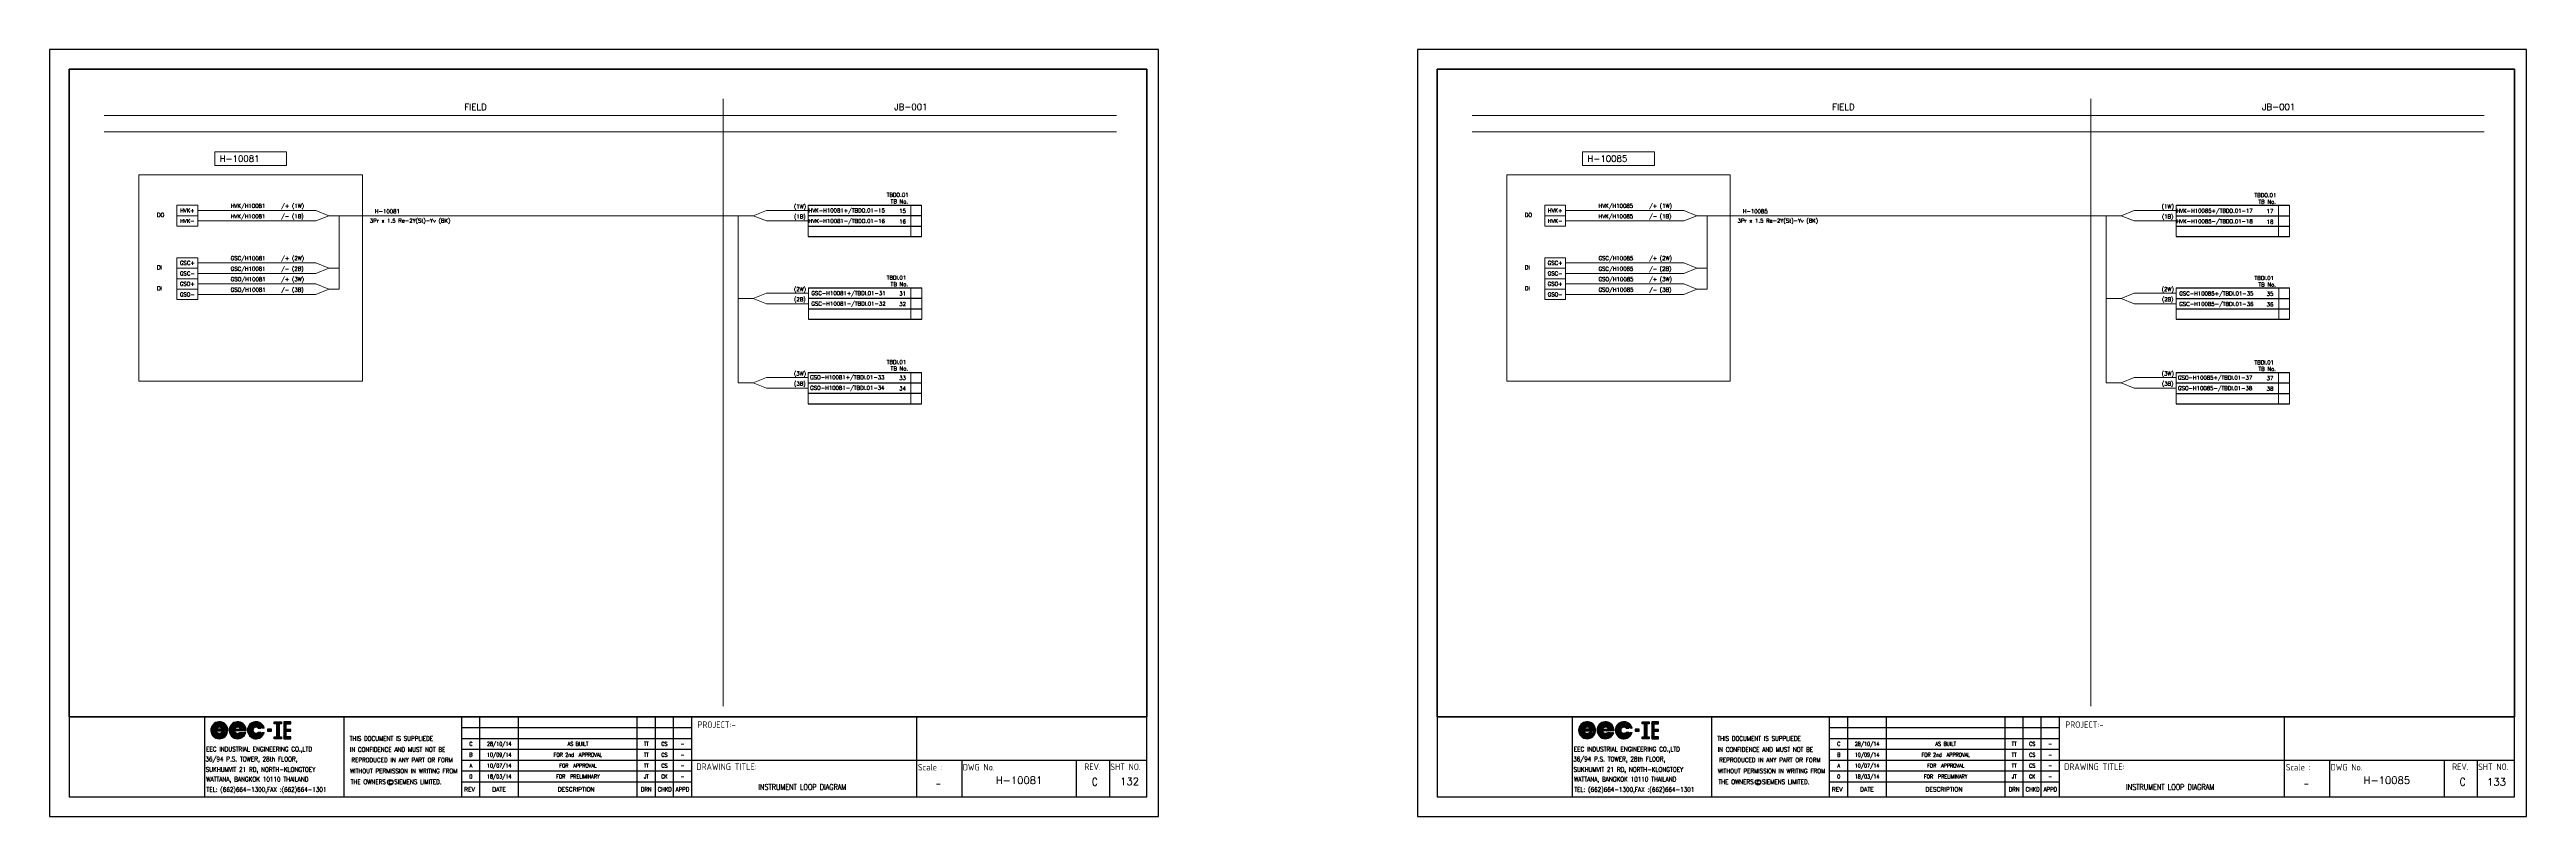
# Model space of a CAD drawing. Header units: millimetres. Extents: x -14942 to 24072, y -50285 to 2207.
# Drawn here: x 18111 to 19055, y -1541 to -1249 of the extents above; entities that cross this region are included whole.
import ezdxf
from ezdxf.enums import TextEntityAlignment as Align

# ---------------------------------------------------------------- set-up
doc = ezdxf.new("R2010")
doc.units = ezdxf.units.MM
doc.header["$MEASUREMENT"] = 0
doc.layers.get('0').update_dxf_attribs({"linetype": 'CONTINUOUS'})
for name, color, linetype in [('52049_PAPER A4$0$Frame_A1', 253, 'CONTINUOUS'), ('BORDER', 3, 'CONTINUOUS'), ('INSTRU', 4, 'CONTINUOUS'), ('INSTRUMENT', 1, 'CONTINUOUS'), ('LINE', 3, 'CONTINUOUS'), ('TEXT', 2, 'CONTINUOUS')]:
    doc.layers.add(name, color=color, linetype=linetype)
doc.styles.add('52049_PAPER A4$0$ISO Proportional', font='isocp.shx')
doc.styles.add('52049_PAPER A4$0$ROMANS', font='isocp.shx')
doc.styles.add('52049_PAPER A4$0$Romans-title', font='romans.shx')
doc.styles.add('ROMANS', font='romans')

# ---------------------------------------------------------------- blocks, each defined once
blk = doc.blocks.new('52049_PAPER A4$0$eec-ie')
at = {"layer": '52049_PAPER A4$0$Frame_A1', "color": 0, "lineweight": -3}
for p, q in [((0, 0), (0.87, 0.87)), ((0, -0.08), (0.3, 0.22)), ((0, -0.16), (0.26, 0.1)), ((0, -0.23), (0.24, 0)), ((0.01, 0.09), (0.78, 0.86)), ((0.04, 0.2), (0.68, 0.83)), ((0.09, 0.32), (0.55, 0.78)), ((0.26, 0.57), (0.3, 0.62)), ((0.34, -0.12), (1, 0.53)), ((0.35, -0.04), (0.92, 0.53)), ((0.35, -0.19), (1.07, 0.52)), ((0.36, 0.05), (0.82, 0.51)), ((0.37, -0.26), (0.66, 0.04)), ((0.39, -0.32), (0.74, 0.04)), ((0.4, 0.17), (0.7, 0.47)), ((0.41, -0.37), (0.82, 0.04)), ((1.69, 0.04), (0.64, 0.04)), ((0.65, 0.57), (0.96, 0.88)), ((0.68, -0.17), (0.9, 0.04)), ((0.76, -0.17), (0.98, 0.04)), ((0.77, 0.62), (1.03, 0.88)), ((0.84, -0.17), (1.05, 0.04)), ((0.87, 0.64), (1.1, 0.87)), ((0.87, 0.25), (1.13, 0.51)), ((0.92, -0.17), (1.13, 0.04)), ((0.95, 0.64), (1.17, 0.86)), ((0.96, 0.26), (1.19, 0.49)), ((1, -0.17), (1.21, 0.04)), ((1.03, 0.64), (1.23, 0.84)), ((1.03, 0.25), (1.24, 0.46)), ((1.07, -0.17), (1.29, 0.04)), ((1.09, 0.24), (1.29, 0.44)), ((1.1, 0.63), (1.29, 0.82)), ((1.15, 0.21), (1.34, 0.4)), ((1.15, -0.17), (1.37, 0.04)), ((1.16, 0.62), (1.35, 0.8)), ((1.19, 0.18), (1.38, 0.37)), ((1.22, 0.6), (1.4, 0.78)), ((1.22, 0.15), (1.54, 0.15)), ((1.23, -0.17), (1.44, 0.04)), ((1.25, 0.15), (1.42, 0.33)), ((1.28, 0.57), (1.45, 0.75)), ((1.31, -0.17), (1.52, 0.04)), ((1.32, 0.15), (1.46, 0.29)), ((1.33, 0.55), (1.5, 0.72)), ((1.38, 0.52), (1.54, 0.69)), ((1.39, -0.17), (1.6, 0.04)), ((1.4, 0.15), (1.49, 0.24)), ((1.42, 0.49), (1.59, 0.65)), ((1.46, 0.45), (1.63, 0.62)), ((1.46, -0.17), (1.68, 0.04)), ((1.48, 0.15), (1.52, 0.19)), ((1.5, 0.41), (1.67, 0.58)), ((1.54, 0.37), (1.71, 0.54)), ((1.54, -0.17), (1.9, 0.18)), ((1.57, 0.33), (1.74, 0.49)), ((1.6, 0.28), (1.77, 0.45)), ((1.62, -0.17), (1.91, 0.12)), ((1.63, 0.23), (1.8, 0.4)), ((1.65, 0.17), (1.83, 0.35)), ((1.67, 0.11), (1.86, 0.3)), ((1.69, 0.05), (1.88, 0.24)), ((1.7, -0.17), (1.93, 0.06)), ((2.09, -0.09), (2.37, 0.19)), ((2.1, -0.01), (2.51, 0.41)), ((2.1, -0.17), (2.34, 0.08)), ((2.11, 0.08), (2.88, 0.86)), ((2.13, 0.18), (2.78, 0.83)), ((2.18, 0.31), (2.65, 0.78)), ((2.31, 0.52), (2.45, 0.65)), ((2.44, -0.05), (3.02, 0.52)), ((2.44, -0.13), (3.1, 0.52)), ((2.45, -0.2), (2.78, 0.13)), ((2.46, 0.04), (2.93, 0.51)), ((2.46, -0.26), (2.76, 0.04)), ((2.48, -0.32), (2.84, 0.04)), ((2.49, 0.15), (2.81, 0.47)), ((2.56, 0.45), (2.97, 0.87)), ((2.72, -0.17), (2.92, 0.04)), ((2.73, 0.04), (3.79, 0.04)), ((2.77, 0.59), (3.06, 0.87)), ((2.79, -0.17), (3, 0.04)), ((2.84, 0.19), (3.17, 0.51)), ((2.87, -0.17), (3.08, 0.04)), ((2.89, 0.63), (3.13, 0.87)), ((2.95, -0.17), (3.15, 0.04)), ((2.98, 0.64), (3.2, 0.86)), ((2.98, 0.26), (3.23, 0.5)), ((3.03, -0.17), (3.23, 0.04)), ((3.06, 0.65), (3.27, 0.85)), ((3.07, 0.26), (3.29, 0.48)), ((3.11, -0.17), (3.31, 0.04)), ((3.14, 0.64), (3.33, 0.83)), ((3.14, 0.25), (3.34, 0.46)), ((3.18, -0.17), (3.39, 0.04)), ((3.2, 0.24), (3.39, 0.43)), ((3.21, 0.63), (3.39, 0.81)), ((3.25, 0.21), (3.44, 0.4)), ((3.26, -0.17), (3.47, 0.04)), ((3.27, 0.62), (3.44, 0.79)), ((3.29, 0.18), (3.48, 0.36)), ((3.62, 0.16), (3.31, 0.16)), ((3.33, 0.6), (3.5, 0.77)), ((3.34, -0.17), (3.54, 0.04)), ((3.36, 0.16), (3.52, 0.32)), ((3.38, 0.57), (3.55, 0.74)), ((3.42, -0.17), (3.62, 0.04)), ((3.43, 0.55), (3.59, 0.71)), ((3.43, 0.16), (3.55, 0.28)), ((3.48, 0.52), (3.64, 0.68)), ((3.5, -0.17), (3.7, 0.04)), ((3.51, 0.16), (3.58, 0.23)), ((3.52, 0.48), (3.68, 0.64)), ((3.57, 0.45), (3.72, 0.61)), ((3.57, -0.17), (3.78, 0.04)), ((3.59, 0.16), (3.61, 0.18)), ((3.6, 0.41), (3.76, 0.57)), ((3.64, 0.37), (3.8, 0.53)), ((3.65, -0.17), (3.99, 0.17)), ((3.67, 0.32), (3.83, 0.48)), ((3.7, 0.27), (3.87, 0.44)), ((3.73, 0.22), (3.9, 0.39)), ((3.73, -0.17), (4, 0.11)), ((3.75, 0.17), (3.92, 0.34)), ((3.77, 0.11), (3.95, 0.28)), ((3.79, 0.05), (3.97, 0.23)), ((3.81, -0.17), (4.02, 0.04)), ((4.18, -0.03), (4.57, 0.36)), ((4.18, -0.11), (4.47, 0.18)), ((4.18, -0.18), (4.43, 0.07)), ((4.19, 0.06), (5, 0.86)), ((4.21, 0.16), (4.9, 0.84)), ((4.25, 0.28), (4.78, 0.8)), ((4.34, 0.45), (4.61, 0.71)), ((4.53, -0.15), (5.2, 0.53)), ((4.53, -0.07), (5.13, 0.53)), ((4.54, 0.02), (5.04, 0.52)), ((4.54, -0.22), (4.86, 0.1)), ((4.57, 0.12), (4.93, 0.49)), ((4.69, 0.48), (5.08, 0.87)), ((4.69, 0.32), (4.73, 0.37)), ((4.88, 0.59), (5.16, 0.88)), ((4.96, 0.2), (5.27, 0.52)), ((4.99, 0.63), (5.24, 0.87)), ((5.08, 0.64), (5.31, 0.86)), ((5.09, 0.25), (5.33, 0.5)), ((5.16, 0.64), (5.37, 0.85)), ((5.17, 0.26), (5.39, 0.48)), ((5.24, 0.64), (5.43, 0.83)), ((5.24, 0.25), (5.44, 0.46)), ((5.3, 0.63), (5.49, 0.82)), ((5.3, 0.23), (5.49, 0.43)), ((5.35, 0.2), (5.54, 0.39)), ((5.37, 0.61), (5.55, 0.79)), ((5.39, 0.17), (5.58, 0.36)), ((5.4, 0.15), (5.72, 0.15)), ((5.42, 0.59), (5.6, 0.77)), ((5.46, 0.15), (5.62, 0.32)), ((5.48, 0.57), (5.65, 0.74)), ((5.53, 0.54), (5.7, 0.71)), ((5.53, 0.15), (5.65, 0.27)), ((5.58, 0.51), (5.74, 0.68)), ((5.61, 0.15), (5.68, 0.23)), ((5.62, 0.47), (5.79, 0.64)), ((5.66, 0.44), (5.83, 0.6)), ((5.69, 0.15), (5.71, 0.18)), ((5.7, 0.4), (5.87, 0.56)), ((5.73, 0.36), (5.9, 0.52)), ((5.77, 0.31), (5.94, 0.48)), ((5.8, 0.26), (5.97, 0.43)), ((5.82, 0.21), (6, 0.38)), ((5.85, 0.15), (6.02, 0.33)), ((6.09, 0.15), (5.85, 0.15)), ((5.92, 0.15), (6.05, 0.28)), ((6, 0.15), (6.07, 0.22)), ((6.08, 0.15), (6.09, 0.16)), ((6.9, 0.04), (6.46, 0.04)), ((6.46, 0.04), (6.46, -0.18)), ((6.46, -0.01), (6.51, 0.04)), ((6.46, -0.09), (6.59, 0.04)), ((6.46, -0.17), (6.66, 0.04)), ((6.52, -0.18), (6.74, 0.04)), ((6.6, -0.18), (6.82, 0.04)), ((6.68, -0.18), (6.9, 0.04)), ((6.9, -0.18), (6.9, 0.04)), ((7.23, 0.68), (7.41, 0.86)), ((7.27, 0.64), (7.49, 0.86)), ((7.35, 0.64), (7.57, 0.86)), ((7.43, 0.64), (7.65, 0.86)), ((7.5, 0.64), (7.72, 0.86)), ((7.51, 0.57), (7.8, 0.86)), ((7.51, 0.49), (7.88, 0.86)), ((7.51, 0.41), (7.96, 0.86)), ((7.51, 0.34), (7.78, 0.61)), ((7.51, 0.26), (7.78, 0.53)), ((7.51, 0.18), (7.78, 0.45)), ((7.51, 0.1), (7.78, 0.38)), ((7.51, 0.02), (7.78, 0.3)), ((7.51, -0.05), (7.78, 0.22)), ((7.51, -0.13), (7.78, 0.14)), ((7.51, -0.21), (7.78, 0.07)), ((7.82, 0.64), (8.04, 0.86)), ((7.89, 0.64), (8.06, 0.81)), ((7.97, 0.64), (8.06, 0.73)), ((8.05, 0.64), (8.06, 0.65)), ((8.33, 0.46), (8.74, 0.86)), ((8.33, 0.54), (8.66, 0.86)), ((8.33, 0.38), (8.82, 0.86)), ((8.33, 0.69), (8.5, 0.86)), ((8.33, 0.62), (8.58, 0.86)), ((8.33, 0.3), (8.61, 0.58)), ((8.33, 0.23), (8.61, 0.5)), ((8.33, 0.15), (8.61, 0.42)), ((8.33, 0.07), (8.61, 0.35)), ((8.33, -0.01), (8.61, 0.27)), ((8.33, -0.09), (8.61, 0.19)), ((8.33, -0.16), (8.61, 0.11)), ((8.33, -0.24), (8.61, 0.03)), ((8.33, -0.4), (8.74, 0.01)), ((8.33, -0.32), (8.66, 0.01)), ((8.33, -0.48), (8.82, 0.01)), ((8.67, 0.64), (8.89, 0.86)), ((8.68, -0.21), (8.9, 0.01)), ((8.75, 0.64), (8.97, 0.86)), ((8.75, -0.21), (8.97, 0.01)), ((8.83, 0.64), (9.05, 0.86)), ((8.83, -0.21), (9.05, 0.01)), ((8.91, 0.64), (9.11, 0.84)), ((8.99, 0.64), (9.11, 0.76)), ((9.06, 0.64), (9.11, 0.69)), ((0.02, -0.3), (0.23, -0.08)), ((0.03, -0.36), (0.23, -0.16)), ((0.05, -0.42), (0.24, -0.23)), ((0.07, -0.47), (0.26, -0.29)), ((0.1, -0.53), (0.27, -0.35)), ((0.12, -0.58), (0.3, -0.4)), ((0.15, -0.63), (0.32, -0.46)), ((0.19, -0.67), (0.35, -0.5)), ((0.22, -0.72), (0.39, -0.55)), ((0.26, -0.76), (0.42, -0.59)), ((0.3, -0.8), (0.46, -0.63)), ((0.34, -0.83), (0.5, -0.67)), ((0.38, -0.87), (0.55, -0.7)), ((0.42, -0.9), (0.59, -0.73)), ((0.44, -0.42), (0.64, -0.22)), ((0.47, -0.47), (0.66, -0.27)), ((0.47, -0.93), (0.65, -0.76)), ((0.5, -0.51), (0.69, -0.32)), ((0.52, -0.96), (0.7, -0.78)), ((0.54, -0.55), (0.73, -0.36)), ((0.58, -0.59), (0.78, -0.39)), ((0.58, -0.98), (0.76, -0.8)), ((0.62, -0.17), (1.94, -0.17)), ((0.63, -0.62), (0.83, -0.42)), ((0.63, -1.01), (0.82, -0.82)), ((0.68, -0.65), (0.89, -0.44)), ((0.69, -1.03), (0.89, -0.83)), ((0.73, -0.67), (0.96, -0.45)), ((0.75, -1.04), (0.96, -0.83)), ((0.79, -0.69), (1.04, -0.44)), ((0.82, -1.05), (1.04, -0.83)), ((0.85, -0.71), (1.19, -0.37)), ((0.89, -1.06), (1.14, -0.81)), ((0.92, -0.72), (1.29, -0.34)), ((0.96, -1.07), (1.25, -0.77)), ((1, -0.72), (1.37, -0.34)), ((1.04, -1.06), (1.76, -0.34)), ((1.09, -0.71), (1.45, -0.34)), ((1.13, -1.05), (1.84, -0.34)), ((1.2, -0.67), (1.53, -0.34)), ((1.54, -0.34), (1.22, -0.34)), ((1.23, -1.03), (1.9, -0.36)), ((1.35, -0.99), (1.86, -0.48)), ((1.53, -0.88), (1.76, -0.66)), ((1.65, -0.38), (1.68, -0.34)), ((1.91, -0.34), (1.66, -0.34)), ((1.78, -0.17), (1.94, -0.01)), ((1.85, -0.17), (1.94, -0.09)), ((1.93, -0.17), (1.94, -0.17)), ((2.1, -0.24), (2.32, -0.02)), ((2.11, -0.3), (2.32, -0.1)), ((2.13, -0.36), (2.32, -0.17)), ((2.15, -0.42), (2.33, -0.24)), ((2.17, -0.48), (2.35, -0.3)), ((2.2, -0.53), (2.37, -0.36)), ((2.22, -0.58), (2.39, -0.42)), ((2.25, -0.63), (2.42, -0.47)), ((2.29, -0.68), (2.45, -0.51)), ((2.32, -0.72), (2.48, -0.56)), ((2.36, -0.76), (2.52, -0.6)), ((2.4, -0.8), (2.56, -0.64)), ((2.44, -0.84), (2.6, -0.68)), ((2.48, -0.87), (2.64, -0.71)), ((2.51, -0.38), (2.71, -0.17)), ((2.53, -0.9), (2.69, -0.74)), ((2.54, -0.43), (2.73, -0.23)), ((2.57, -0.47), (2.76, -0.28)), ((2.58, -0.93), (2.74, -0.77)), ((2.6, -0.51), (2.79, -0.33)), ((2.63, -0.96), (2.8, -0.79)), ((2.64, -0.55), (2.83, -0.37)), ((2.68, -0.98), (2.86, -0.81)), ((2.69, -0.59), (2.87, -0.4)), ((4.02, -0.17), (2.71, -0.17)), ((2.73, -0.62), (2.93, -0.43)), ((2.74, -1.01), (2.92, -0.82)), ((2.78, -0.65), (2.99, -0.44)), ((2.8, -1.02), (2.99, -0.83)), ((2.84, -0.67), (3.06, -0.45)), ((2.86, -1.04), (3.06, -0.84)), ((2.9, -0.69), (3.14, -0.44)), ((2.92, -1.05), (3.14, -0.83)), ((2.96, -0.7), (3.32, -0.35)), ((2.99, -1.06), (3.24, -0.81)), ((3.03, -0.71), (3.39, -0.35)), ((3.07, -1.06), (3.36, -0.77)), ((3.11, -0.71), (3.47, -0.35)), ((3.15, -1.06), (3.86, -0.35)), ((3.2, -0.7), (3.55, -0.35)), ((3.24, -1.04), (3.94, -0.35)), ((3.31, -0.35), (3.62, -0.35)), ((3.32, -0.65), (3.62, -0.36)), ((3.35, -1.02), (3.98, -0.38)), ((3.48, -0.97), (3.93, -0.51)), ((3.74, -0.39), (3.78, -0.35)), ((3.76, -0.35), (3.99, -0.35)), ((3.89, -0.17), (4.02, -0.03)), ((3.96, -0.17), (4.03, -0.11)), ((4.19, -0.25), (4.42, -0.03)), ((4.21, -0.32), (4.41, -0.11)), ((4.22, -0.38), (4.42, -0.18)), ((4.24, -0.44), (4.43, -0.25)), ((4.26, -0.49), (4.45, -0.31)), ((4.29, -0.54), (4.47, -0.37)), ((4.32, -0.59), (4.49, -0.42)), ((4.35, -0.64), (4.52, -0.47)), ((4.38, -0.69), (4.55, -0.52)), ((4.42, -0.73), (4.58, -0.56)), ((4.45, -0.77), (4.62, -0.6)), ((4.49, -0.81), (4.66, -0.64)), ((4.53, -0.84), (4.7, -0.68)), ((4.56, -0.28), (4.8, -0.03)), ((4.58, -0.33), (4.8, -0.11)), ((4.58, -0.88), (4.75, -0.71)), ((4.6, -0.39), (4.81, -0.18)), ((4.62, -0.91), (4.8, -0.74)), ((4.63, -0.44), (4.83, -0.24)), ((4.66, -0.48), (4.86, -0.29)), ((4.67, -0.94), (4.85, -0.77)), ((4.7, -0.52), (4.89, -0.33)), ((4.72, -0.97), (4.9, -0.79)), ((4.74, -0.56), (4.93, -0.37)), ((4.78, -0.6), (4.98, -0.4)), ((4.78, -0.99), (4.96, -0.81)), ((4.83, -0.63), (5.03, -0.43)), ((4.83, -1.01), (5.03, -0.82)), ((4.88, -0.66), (5.09, -0.44)), ((4.89, -1.03), (5.1, -0.83)), ((4.93, -0.68), (5.17, -0.45)), ((4.96, -1.05), (5.17, -0.83)), ((4.99, -0.7), (5.26, -0.43)), ((5.02, -1.06), (5.26, -0.82)), ((5.06, -0.71), (5.43, -0.34)), ((5.09, -1.06), (5.36, -0.8)), ((5.13, -0.72), (5.5, -0.34)), ((5.17, -1.07), (5.49, -0.75)), ((5.21, -0.71), (5.58, -0.34)), ((5.25, -1.06), (5.97, -0.34)), ((5.3, -0.7), (5.66, -0.34)), ((5.35, -1.05), (6.05, -0.34)), ((5.72, -0.34), (5.4, -0.34)), ((5.43, -0.65), (5.71, -0.37)), ((5.45, -1.02), (6.07, -0.4)), ((5.58, -0.96), (6.02, -0.53)), ((5.81, -0.43), (5.89, -0.34)), ((5.85, -0.34), (6.09, -0.34)), ((6.46, -0.18), (6.9, -0.18)), ((6.75, -0.18), (6.9, -0.04)), ((6.83, -0.18), (6.9, -0.12)), ((7.23, -0.95), (7.34, -0.84)), ((7.23, -0.88), (7.26, -0.84)), ((7.23, -1.03), (7.42, -0.84)), ((7.28, -1.07), (7.5, -0.84)), ((7.35, -1.07), (7.78, -0.64)), ((7.43, -1.07), (7.78, -0.71)), ((7.51, -0.29), (7.78, -0.01)), ((7.51, -0.37), (7.78, -0.09)), ((7.51, -0.44), (7.78, -0.17)), ((7.51, -0.52), (7.78, -0.25)), ((7.51, -0.6), (7.78, -0.32)), ((7.51, -0.68), (7.78, -0.4)), ((7.51, -0.76), (7.78, -0.48)), ((7.51, -0.83), (7.78, -0.56)), ((7.51, -1.07), (7.78, -0.79)), ((7.59, -1.07), (7.81, -0.84)), ((7.67, -1.07), (7.89, -0.84)), ((7.74, -1.07), (7.96, -0.84)), ((7.82, -1.07), (8.04, -0.84)), ((7.9, -1.07), (8.06, -0.91)), ((7.98, -1.07), (8.06, -0.98)), ((8.06, -1.07), (8.06, -1.06)), ((8.33, -0.55), (8.61, -0.28)), ((8.33, -0.63), (8.61, -0.36)), ((8.33, -0.71), (8.61, -0.43)), ((8.33, -0.79), (8.61, -0.51)), ((8.33, -0.86), (8.61, -0.59)), ((8.33, -0.94), (8.61, -0.67)), ((8.33, -1.02), (8.61, -0.75)), ((8.37, -1.07), (8.61, -0.82)), ((8.45, -1.07), (8.67, -0.84)), ((8.52, -1.07), (8.74, -0.84)), ((8.6, -1.07), (8.82, -0.84)), ((8.68, -1.07), (8.9, -0.84)), ((8.76, -1.07), (8.98, -0.84)), ((8.84, -1.07), (9.06, -0.84)), ((8.91, -0.21), (9.11, -0.02)), ((8.91, -1.07), (9.11, -0.87)), ((8.99, -0.21), (9.11, -0.09)), ((8.99, -1.07), (9.11, -0.95)), ((9.07, -0.21), (9.11, -0.17)), ((9.07, -1.07), (9.11, -1.03))]:
    blk.add_line(p, q, dxfattribs=at)
for points in [[(7.23, 0.86), (8.06, 0.86), (8.06, 0.64), (7.78, 0.64), (7.78, -0.84), (8.06, -0.84), (8.06, -1.07), (7.23, -1.07), (7.23, -0.84), (7.51, -0.84), (7.51, 0.64), (7.23, 0.64)], [(8.61, 0.01), (8.61, 0.64), (9.11, 0.64), (9.11, 0.86), (8.33, 0.86), (8.33, -1.07), (9.11, -1.07), (9.11, -0.84), (8.61, -0.84), (8.61, -0.21), (9.11, -0.21), (9.11, 0.01)]]:
    blk.add_lwpolyline(points, close=True, dxfattribs=at)
for centre, radius, start, end in [((0.97, -0.09), 0.972, 355.3439, 345.1466), ((0.97, -0.09), 0.737, 10.5243, 340.256), ((0.97, -0.09), 0.623, 23.5697, 336.4303), ((0.97, -0.09), 0.354, 44.7876, 157.6107), ((3.06, -0.09), 0.967, 355.6074, 344.7747), ((3.06, -0.09), 0.742, 10.0766, 339.9937), ((3.06, -0.09), 0.618, 24.2545, 335.7455), ((3.06, -0.09), 0.358, 45.1096, 158.7579), ((5.15, -0.09), 0.972, 14.8534, 345.1466), ((5.15, -0.09), 0.737, 19.744, 340.256), ((5.15, -0.09), 0.623, 23.5697, 336.4303), ((5.15, -0.09), 0.354, 44.7876, 315.2124), ((0.97, -0.09), 0.354, 192.8901, 315.2124), ((3.06, -0.09), 0.358, 191.9242, 314.8904)]:
    blk.add_arc(centre, radius, start, end, dxfattribs=at)
blk = doc.blocks.new('52049_PAPER A4$0$eec logo')
at = {"color": 7, "xscale": 2.786697286423482, "yscale": 2.786697286423482, "zscale": 2.786697286423482}
blk.add_blockref('52049_PAPER A4$0$eec-ie', (50.01, 25.95), dxfattribs=at)
blk = doc.blocks.new('A$C089E5181')
at = {"color": 3}
for p, q in [((-415.5, 38.01), (-4.5, 38.01)), ((-363.94, 38.01), (-363.94, 7.5)), ((-310.77, 38.01), (-310.77, 7.5)), ((-265.75, 7.5), (-265.75, 38.01)), ((-258.85, 7.5), (-258.85, 38.01)), ((-244.11, 7.5), (-244.11, 38.01)), ((-198.84, 7.5), (-198.84, 38.01)), ((-191.95, 7.5), (-191.95, 38.01)), ((-185.05, 7.5), (-185.05, 38.01)), ((-178.16, 38.01), (-178.16, 7.5)), ((-92.38, 38.01), (-92.38, 7.5)), ((-178.16, 21.46), (-4.5, 21.46)), ((-75.06, 21.46), (-75.06, 7.5)), ((-31.4, 21.46), (-31.4, 7.5)), ((-18.75, 21.46), (-18.75, 7.5)), ((-265.75, 13.19), (-178.16, 13.19))]:
    blk.add_line(p, q, dxfattribs=at)
at = {"color": 7}
for p, q in [((-4.5, 38.01), (-96.38, 38.01)), ((-92.38, 38.01), (-92.38, 19.85))]:
    blk.add_line(p, q, dxfattribs=at)
at = {"color": 1}
for p, q in [((-178.16, 33.87), (-265.75, 33.87)), ((-265.75, 29.74), (-178.16, 29.74)), ((-178.16, 25.6), (-265.75, 25.6)), ((-265.75, 21.46), (-178.16, 21.46)), ((-178.16, 17.33), (-265.75, 17.33))]:
    blk.add_line(p, q, dxfattribs=at)
at = {"color": 7}
blk.add_lwpolyline([(0, 0), (0, 292.5), (-423, 292.5), (-423, 0)], close=True, dxfattribs=at)
blk.add_lwpolyline([(-415.5, 285), (-4.5, 285), (-4.5, 38.01), (-415.5, 38.01)], close=True)
at = {"color": 3}
blk.add_lwpolyline([(-4.5, 7.5), (-4.5, 285), (-415.5, 285), (-415.5, 7.5)], close=True, dxfattribs=at)
at = {"color": 2}
blk.add_circle((-293.05, 13.05), 1.05, dxfattribs=at)
at = {"color": 3, "xscale": 1.200000000000001, "yscale": 1.200000000000001, "zscale": 1.200000000000001}
blk.add_blockref('52049_PAPER A4$0$eec logo', (-421.49, 2.05), dxfattribs=at)
at = {"color": 2, "style": '52049_PAPER A4$0$Romans-title', "width": 0.8}
for s, p in [('THIS DOCUMENT IS SUPPLIEDE', (-292.63, 29.75)), ('IN CONFIDENCE AND MUST NOT BE', (-290.24, 25.51)), (' REPRODUCED IN ANY PART OR FORM', (-289.1, 21.53)), ('THE OWNERS   SIEMENS LIMITED. ', (-290.28, 13.22)), (' WITHOUT PERMISSION IN WRITING FROM ', (-287.9, 17.35))]:
    blk.add_text(s, height=1.75, dxfattribs=at).set_placement(p, align=Align.MIDDLE)
at = {"color": 2}
for s, height, style, width, p in [('C', 1.5, '52049_PAPER A4$0$Romans-title', 0.8, (-262.3, 27.67)), ('28/10/14', 1.5, '52049_PAPER A4$0$Romans-title', 0.8, (-251.48, 27.67)), ('AS BUILT', 1.5, '52049_PAPER A4$0$Romans-title', 0.8, (-221.48, 27.67)), ('TT', 1.5, '52049_PAPER A4$0$Romans-title', 0.8, (-195.39, 27.67)), ('CS', 1.5, '52049_PAPER A4$0$Romans-title', 0.8, (-188.5, 27.67)), ('A', 1.5, '52049_PAPER A4$0$Romans-title', 0.8, (-262.3, 19.39)), ('B', 1.5, '52049_PAPER A4$0$Romans-title', 0.8, (-262.3, 23.53)), ('10/09/14', 1.5, '52049_PAPER A4$0$Romans-title', 0.8, (-251.48, 23.53)), ('10/07/14', 1.5, '52049_PAPER A4$0$Romans-title', 0.8, (-251.48, 19.39)), ('FOR 2nd  APPROVAL', 1.5, '52049_PAPER A4$0$Romans-title', 0.8, (-221.48, 23.53)), ('FOR  APPROVAL', 1.5, '52049_PAPER A4$0$Romans-title', 0.8, (-221.48, 19.39)), ('TT', 1.5, '52049_PAPER A4$0$Romans-title', 0.8, (-195.39, 23.53)), ('TT', 1.5, '52049_PAPER A4$0$Romans-title', 0.8, (-195.39, 19.39)), ('CS', 1.5, '52049_PAPER A4$0$Romans-title', 0.8, (-188.5, 23.53)), ('CS', 1.5, '52049_PAPER A4$0$Romans-title', 0.8, (-188.5, 19.39)), ('-', 1.5, '52049_PAPER A4$0$Romans-title', 0.8, (-181.6, 27.67)), ('-', 1.5, '52049_PAPER A4$0$Romans-title', 0.8, (-181.6, 23.53)), ('-', 1.5, '52049_PAPER A4$0$Romans-title', 0.8, (-181.6, 19.39)), ('Scale :', 2.482, '52049_PAPER A4$0$ROMANS', 0.9, (-87.06, 18.78)), ('DWG No.', 2.482, '52049_PAPER A4$0$ROMANS', 0.9, (-68.61, 18.78)), ('REV.', 2.482, '52049_PAPER A4$0$ROMANS', 0.9, (-25.21, 18.99)), ('SHT NO.', 2.482, '52049_PAPER A4$0$ROMANS', 0.9, (-12.64, 18.96)), ('0', 1.5, '52049_PAPER A4$0$Romans-title', 0.8, (-262.3, 15.26)), ('18/03/14', 1.5, '52049_PAPER A4$0$Romans-title', 0.8, (-251.48, 15.26)), ('FOR  PRELIMINARY', 1.5, '52049_PAPER A4$0$Romans-title', 0.8, (-221.48, 15.26)), ('JT', 1.5, '52049_PAPER A4$0$Romans-title', 0.8, (-195.39, 15.26)), ('CK', 1.5, '52049_PAPER A4$0$Romans-title', 0.8, (-188.5, 15.26)), ('-', 1.5, '52049_PAPER A4$0$Romans-title', 0.8, (-181.6, 15.26)), ('-', 2.25, '52049_PAPER A4$0$Romans-title', 0.8, (-84, 12.48)), ('C', 3, '52049_PAPER A4$0$Romans-title', 0.8, (-24.36, 13.21))]:
    blk.add_text(s, height=height, dxfattribs=dict(at, style=style, width=width)).set_placement(p, align=Align.MIDDLE_CENTER)
at = {"color": 2, "style": '52049_PAPER A4$0$ISO Proportional'}
for s, height, p in [('PROJECT:-', 2.482, (-168.61, 35.02)), ('DRAWING TITLE:', 2.4821, (-164.78, 18.99))]:
    blk.add_text(s, height=height, dxfattribs=at).set_placement(p, align=Align.MIDDLE_CENTER)
at = {"color": 2, "style": '52049_PAPER A4$0$Romans-title'}
for s, height, width, p in [('36/94 P.S. TOWER, 28th FLOOR,', 1.75, 0.9, (-363.55, 21.03, -1.75)), ('EEC INDUSTRIAL ENGINEERING CO.,LTD', 1.75, 0.9, (-363.31, 24.81)), ('SUKHUMVIT 21 RD, NORTH-KLONGTOEY', 1.75, 0.9, (-363.45, 17.05, -1.75)), ('WATTANA, BANGKOK 10110 THAILAND ', 1.75, 0.9, (-363.25, 13.31, -1.75)), ('TEL: (662)664-1300,FAX :(662)664-1301', 1.75, 0.9, (-363.14, 9.42, -1.75)), ('DRN', 1.655, 0.8, (-197.44, 9.49)), ('CHKD', 1.655, 0.8, (-191.03, 9.49)), ('APPD', 1.655, 0.8, (-184.14, 9.49))]:
    blk.add_text(s, height=height, dxfattribs=dict(at, width=width)).set_placement(p)
blk.add_text('C', height=1.19, dxfattribs=at).set_placement((-293.05, 13.05), align=Align.MIDDLE)
for s, height, p in [('REV', 1.655, (-264.9, 9.49)), ('DATE', 1.655, (-254.17, 9.49)), ('DESCRIPTION', 1.6548, (-229.2, 9.49))]:
    blk.add_text(s, height=height, dxfattribs=at).set_placement(p)
at = {"layer": 'TEXT', "style": 'ROMANS', "width": 0.8}
blk.add_text('INSTRUMENT LOOP DIAGRAM ', height=2.25, dxfattribs=at).set_placement((-135.27, 11.24), align=Align.MIDDLE_CENTER)
blk = doc.blocks.new('Box')
at = {"layer": 'INSTRU', "color": 7, "lineweight": 13}
for p, q in [((660.48, -1853.29), (660.48, -1865.26)), ((699.59, -1853.29), (699.59, -1865.26)), ((703.72, -1853.29), (703.72, -1865.26))]:
    blk.add_line(p, q, dxfattribs=at)
at = {"layer": 'INSTRUMENT', "color": 7}
for p, q in [((660.48, -1853.29), (703.72, -1853.29)), ((660.48, -1857.28), (703.72, -1857.28)), ((660.48, -1861.27), (703.72, -1861.27)), ((660.48, -1865.26), (703.72, -1865.26))]:
    blk.add_line(p, q, dxfattribs=at)

msp = doc.modelspace()

# ---------------------------------------------------------------- linework, layer by layer
at = {"layer": 'BORDER', "color": 7, "lineweight": 13}
for p, q in [((18131.67, -1273.93), (18517.7, -1273.93)), ((18653.34, -1273.93), (19039.37, -1273.93)), ((18131.67, -1280.23), (18517.7, -1280.23)), ((18653.34, -1280.23), (19039.37, -1280.23))]:
    msp.add_line(p, q, dxfattribs=at)
at = {"layer": 'BORDER', "color": 7, "lineweight": 13, "ltscale": 2.5}
for p, q in [((18367.7, -1267.63), (18367.7, -1499.17)), ((18889.37, -1267.63), (18889.37, -1499.17))]:
    msp.add_line(p, q, dxfattribs=at)
at = {"layer": 'INSTRU', "color": 7, "lineweight": 13}
for p, q in [((18159.37, -1308.19), (18167.37, -1308.19)), ((18159.37, -1308.19), (18159.37, -1312.19)), ((18159.37, -1312.19), (18167.37, -1312.19)), ((18159.37, -1312.19), (18159.37, -1316.19)), ((18167.37, -1308.19), (18167.37, -1312.19)), ((18167.37, -1312.19), (18167.37, -1316.19)), ((18681.04, -1308.19), (18689.04, -1308.19)), ((18681.04, -1308.19), (18681.04, -1312.19)), ((18681.04, -1312.19), (18689.04, -1312.19)), ((18681.04, -1312.19), (18681.04, -1316.19)), ((18689.04, -1308.19), (18689.04, -1312.19)), ((18689.04, -1312.19), (18689.04, -1316.19)), ((18159.37, -1316.19), (18167.37, -1316.19)), ((18159.37, -1316.19), (18167.37, -1316.19)), ((18159.37, -1316.19), (18167.37, -1316.19)), ((18681.04, -1316.19), (18689.04, -1316.19)), ((18681.04, -1316.19), (18689.04, -1316.19)), ((18681.04, -1316.19), (18689.04, -1316.19)), ((18159.37, -1328.19), (18159.37, -1332.19)), ((18159.37, -1328.19), (18167.37, -1328.19)), ((18167.37, -1328.19), (18167.37, -1332.19)), ((18681.04, -1328.19), (18681.04, -1332.19)), ((18681.04, -1328.19), (18689.04, -1328.19)), ((18689.04, -1328.19), (18689.04, -1332.19)), ((18159.37, -1332.19), (18167.37, -1332.19)), ((18159.37, -1332.19), (18159.37, -1336.19)), ((18159.37, -1336.19), (18167.37, -1336.19)), ((18159.37, -1336.19), (18159.37, -1340.19)), ((18159.37, -1336.19), (18167.37, -1336.19)), ((18159.37, -1336.19), (18167.37, -1336.19)), ((18159.37, -1340.19), (18167.37, -1340.19)), ((18159.37, -1340.19), (18159.37, -1344.19)), ((18167.37, -1332.19), (18167.37, -1336.19)), ((18167.37, -1336.19), (18167.37, -1340.19)), ((18167.37, -1340.19), (18167.37, -1344.19)), ((18681.04, -1332.19), (18689.04, -1332.19)), ((18681.04, -1332.19), (18681.04, -1336.19)), ((18681.04, -1336.19), (18689.04, -1336.19)), ((18681.04, -1336.19), (18681.04, -1340.19)), ((18681.04, -1336.19), (18689.04, -1336.19)), ((18681.04, -1336.19), (18689.04, -1336.19)), ((18681.04, -1340.19), (18689.04, -1340.19)), ((18681.04, -1340.19), (18681.04, -1344.19)), ((18689.04, -1332.19), (18689.04, -1336.19)), ((18689.04, -1336.19), (18689.04, -1340.19)), ((18689.04, -1340.19), (18689.04, -1344.19)), ((18159.37, -1344.19), (18167.37, -1344.19)), ((18681.04, -1344.19), (18689.04, -1344.19))]:
    msp.add_line(p, q, dxfattribs=at)
at = {"layer": 'LINE', "color": 7, "lineweight": 13}
for p, q in [((18173.85, -1287.79), (18201.25, -1287.79)), ((18173.85, -1287.79), (18173.85, -1293)), ((18173.85, -1293), (18201.25, -1293)), ((18201.25, -1287.79), (18201.25, -1293)), ((18695.52, -1287.79), (18722.92, -1287.79)), ((18695.52, -1287.79), (18695.52, -1293)), ((18695.52, -1293), (18722.92, -1293)), ((18722.92, -1287.79), (18722.92, -1293)), ((18167.37, -1310.19), (18212.39, -1310.19)), ((18217.39, -1312.19), (18212.39, -1310.19)), ((18212.39, -1314.19), (18217.39, -1312.19)), ((18217.39, -1312.19), (18379.22, -1312.19)), ((18221.29, -1320.19), (18221.29, -1312.19)), ((18373.51, -1375.94), (18373.51, -1312.19)), ((18379.22, -1312.19), (18384.22, -1310.19)), ((18379.22, -1312.19), (18384.22, -1314.19)), ((18400.16, -1310.19), (18384.22, -1310.19)), ((18689.04, -1310.19), (18734.06, -1310.19)), ((18739.06, -1312.19), (18734.06, -1310.19)), ((18734.06, -1314.19), (18739.06, -1312.19)), ((18739.06, -1312.19), (18900.89, -1312.19)), ((18742.96, -1320.19), (18742.96, -1312.19)), ((18895.18, -1375.94), (18895.18, -1312.19)), ((18900.89, -1312.19), (18905.89, -1310.19)), ((18900.89, -1312.19), (18905.89, -1314.19)), ((18921.83, -1310.19), (18905.89, -1310.19)), ((18167.37, -1314.19), (18212.39, -1314.19)), ((18221.29, -1332.19), (18221.29, -1320.19)), ((18400.16, -1314.19), (18384.22, -1314.19)), ((18689.04, -1314.19), (18734.06, -1314.19)), ((18742.96, -1332.19), (18742.96, -1320.19)), ((18921.83, -1314.19), (18905.89, -1314.19)), ((18167.37, -1330.19), (18212.39, -1330.19)), ((18217.39, -1332.19), (18212.39, -1330.19)), ((18689.04, -1330.19), (18734.06, -1330.19)), ((18739.06, -1332.19), (18734.06, -1330.19)), ((18167.37, -1334.19), (18212.39, -1334.19)), ((18167.37, -1338.19), (18212.39, -1338.19)), ((18212.39, -1334.19), (18217.39, -1332.19)), ((18217.39, -1340.19), (18212.39, -1338.19)), ((18212.39, -1342.19), (18217.39, -1340.19)), ((18217.39, -1332.19), (18221.29, -1332.19)), ((18217.39, -1340.19), (18221.29, -1340.19)), ((18221.29, -1340.19), (18221.29, -1332.19)), ((18689.04, -1334.19), (18734.06, -1334.19)), ((18689.04, -1338.19), (18734.06, -1338.19)), ((18734.06, -1334.19), (18739.06, -1332.19)), ((18739.06, -1340.19), (18734.06, -1338.19)), ((18734.06, -1342.19), (18739.06, -1340.19)), ((18739.06, -1332.19), (18742.96, -1332.19)), ((18739.06, -1340.19), (18742.96, -1340.19)), ((18742.96, -1340.19), (18742.96, -1332.19)), ((18167.37, -1342.19), (18212.39, -1342.19)), ((18373.51, -1343.77), (18379.22, -1343.77)), ((18379.22, -1343.77), (18384.22, -1341.77)), ((18379.22, -1343.77), (18384.22, -1345.77)), ((18400.16, -1341.77), (18384.22, -1341.77)), ((18400.16, -1345.77), (18384.22, -1345.77)), ((18689.04, -1342.19), (18734.06, -1342.19)), ((18895.18, -1343.77), (18900.89, -1343.77)), ((18900.89, -1343.77), (18905.89, -1341.77)), ((18900.89, -1343.77), (18905.89, -1345.77)), ((18921.83, -1341.77), (18905.89, -1341.77)), ((18921.83, -1345.77), (18905.89, -1345.77)), ((18373.51, -1375.94), (18379.22, -1375.94)), ((18379.22, -1375.94), (18384.22, -1373.94)), ((18379.22, -1375.94), (18384.22, -1377.94)), ((18400.16, -1373.94), (18384.22, -1373.94)), ((18400.16, -1377.94), (18384.22, -1377.94)), ((18895.18, -1375.94), (18900.89, -1375.94)), ((18900.89, -1375.94), (18905.89, -1373.94)), ((18900.89, -1375.94), (18905.89, -1377.94)), ((18921.83, -1373.94), (18905.89, -1373.94)), ((18921.83, -1377.94), (18905.89, -1377.94))]:
    msp.add_line(p, q, dxfattribs=at)
at = {"layer": 'LINE', "color": 7, "lineweight": 13, "ltscale": 8}
for p, q in [((18144.93, -1375.31), (18144.93, -1296.58)), ((18230.16, -1296.58), (18144.93, -1296.58)), ((18230.16, -1375.31), (18230.16, -1296.58)), ((18666.6, -1375.31), (18666.6, -1296.58)), ((18751.83, -1296.58), (18666.6, -1296.58)), ((18751.83, -1375.31), (18751.83, -1296.58)), ((18230.16, -1375.31), (18144.93, -1375.31)), ((18751.83, -1375.31), (18666.6, -1375.31))]:
    msp.add_line(p, q, dxfattribs=at)

# ---------------------------------------------------------------- block references
at = {"layer": 'INSTRUMENT', "color": 1}
for p in [(17739.68, 545.14), (18261.35, 545.11), (17739.77, 513.61), (18261.43, 513.58), (17739.68, 481.38), (18261.35, 481.35)]:
    msp.add_blockref('Box', p, dxfattribs=at)
at = {"layer": 'LINE', "color": 7, "lineweight": 13}
for p in [(18533.81, -1541.3), (19055.48, -1541.3)]:
    msp.add_blockref('A$C089E5181', p, dxfattribs=at)

# ---------------------------------------------------------------- texts
at = {"layer": 'TEXT', "color": 7, "lineweight": 13, "style": 'ROMANS'}
for s, height, p in [('FIELD', 2.4, (18269.03, -1271.86)), ('JB-001', 2.4, (18433, -1271.86)), ('FIELD', 2.4, (18790.7, -1271.86)), ('JB-001', 2.4, (18954.66, -1271.86)), ('H-10081', 2.4, (18175.68, -1291.61)), ('H-10085', 2.4, (18697.35, -1291.61)), ('TBDO.01 ', 1.5, (18430.08, -1304.98)), ('TBDO.01 ', 1.5, (18951.74, -1305.1)), ('DO', 1.5, (18151.79, -1312.63)), ('HVK/H10081', 1.5, (18179.92, -1309.15)), ('HVK/H10081', 1.5, (18179.92, -1313.15)), ('/+ (1W)', 1.5, (18199.16, -1309.15)), ('/- (1B)', 1.5, (18199.16, -1313.15)), ('3Pr x 1.5 Re-2Y(St)-Yv (BK)', 1.5, (18232.95, -1314.82)), ('H-10081', 1.5, (18234.91, -1311.24)), ('(1W)', 1.5, (18394.71, -1309.37)), ('(1B)', 1.5, (18394.75, -1313.23)), ('HVK-H10081+/TBDO.01-15', 1.5, (18400.28, -1310.91)), ('TB No.', 1.5, (18431.6, -1307.48)), ('15', 1.5, (18434.85, -1311.1)), ('DO', 1.5, (18673.46, -1312.63)), ('HVK/H10085', 1.5, (18701.59, -1309.15)), ('HVK/H10085', 1.5, (18701.59, -1313.15)), ('/+ (1W)', 1.5, (18720.83, -1309.15)), ('/- (1B)', 1.5, (18720.83, -1313.15)), ('3Pr x 1.5 Re-2Y(St)-Yv (BK)', 1.5, (18754.62, -1314.82)), ('H-10085', 1.5, (18756.58, -1311.24)), ('(1W)', 1.5, (18916.38, -1309.37)), ('(1B)', 1.5, (18916.42, -1313.23)), ('HVK-H10085+/TBDO.01-17', 1.5, (18921.95, -1311.04)), ('TB No.', 1.5, (18953.26, -1307.6)), ('17', 1.5, (18956.39, -1311.23)), ('HVK-H10081-/TBDO.01-16', 1.5, (18400.3, -1314.94)), ('16', 1.5, (18434.85, -1315.1)), ('HVK-H10085-/TBDO.01-18', 1.5, (18921.96, -1315.06)), ('18', 1.5, (18956.39, -1315.23)), ('DI', 1.5, (18151.79, -1332.63)), ('GSC/H10081', 1.5, (18179.92, -1329.15)), ('GSC/H10081', 1.5, (18179.92, -1333.15)), ('/+ (2W)', 1.5, (18199.16, -1329.15)), ('/- (2B)', 1.5, (18199.16, -1333.15)), ('DI', 1.5, (18673.46, -1332.63)), ('GSC/H10085', 1.5, (18701.59, -1329.15)), ('GSC/H10085', 1.5, (18701.59, -1333.15)), ('/+ (2W)', 1.5, (18720.83, -1329.15)), ('/- (2B)', 1.5, (18720.83, -1333.15)), ('DI', 1.5, (18151.79, -1340.63)), ('GSO/H10081', 1.5, (18179.92, -1337.15)), ('GSO/H10081', 1.5, (18179.92, -1341.15)), ('/+ (3W)', 1.5, (18199.16, -1337.15)), ('/- (3B)', 1.5, (18199.16, -1341.15)), ('(2W)', 1.5, (18394.71, -1340.96)), ('GSC-H10081+/TBDI.01-31', 1.5, (18401.39, -1342.47)), ('TBDI.01 ', 1.5, (18430.08, -1336.56)), ('TB No.', 1.5, (18431.6, -1339.06)), ('31', 1.5, (18434.85, -1342.6)), ('DI', 1.5, (18673.46, -1340.63)), ('GSO/H10085', 1.5, (18701.59, -1337.15)), ('GSO/H10085', 1.5, (18701.59, -1341.15)), ('/+ (3W)', 1.5, (18720.83, -1337.15)), ('/- (3B)', 1.5, (18720.83, -1341.15)), ('(2W)', 1.5, (18916.38, -1340.96)), ('GSC-H10085+/TBDI.01-35', 1.5, (18923.06, -1342.6)), ('TBDI.01 ', 1.5, (18951.74, -1336.68)), ('TB No.', 1.5, (18953.26, -1339.18)), ('35', 1.5, (18956.39, -1342.73)), ('(2B)', 1.5, (18394.75, -1344.81)), ('GSC-H10081-/TBDI.01-32', 1.5, (18401.39, -1346.47)), ('32', 1.5, (18434.85, -1346.6)), ('(2B)', 1.5, (18916.42, -1344.81)), ('GSC-H10085-/TBDI.01-36', 1.5, (18923.06, -1346.6)), ('36', 1.5, (18956.39, -1346.73)), ('TBDI.01 ', 1.5, (18430.08, -1368.73)), ('TB No.', 1.5, (18431.6, -1371.23)), ('TBDI.01 ', 1.5, (18951.74, -1368.86)), ('(3W)', 1.5, (18394.71, -1373.13)), ('(3B)', 1.5, (18394.75, -1376.98)), ('GSO-H10081+/TBDI.01-33', 1.5, (18400.9, -1374.57)), ('GSO-H10081-/TBDI.01-34', 1.5, (18400.9, -1378.57)), ('33', 1.5, (18434.85, -1374.78)), ('34', 1.5, (18434.85, -1378.78)), ('(3W)', 1.5, (18916.38, -1373.13)), ('(3B)', 1.5, (18916.42, -1376.98)), ('GSO-H10085+/TBDI.01-37', 1.5, (18922.56, -1374.69)), ('GSO-H10085-/TBDI.01-38', 1.5, (18922.56, -1378.69)), ('TB No.', 1.5, (18953.26, -1371.36)), ('37', 1.5, (18956.39, -1374.9)), ('38', 1.5, (18956.39, -1378.9)), ('H-10081', 2.8, (18471.69, -1528.9)), ('H-10085', 2.8, (18993.36, -1528.9))]:
    msp.add_text(s, height=height, dxfattribs=at).set_placement(p)
for s, height, p in [('HVK+', 1.5, (18163.37, -1310.19)), ('HVK+', 1.5, (18685.04, -1310.19)), ('HVK-', 1.5, (18163.37, -1314.19)), ('HVK-', 1.5, (18685.04, -1314.19)), ('GSC+', 1.5, (18163.37, -1330.19)), ('GSC+', 1.5, (18685.04, -1330.19)), ('GSO+', 1.5, (18163.37, -1338.19)), ('GSC-', 1.5, (18163.37, -1334.19)), ('GSO+', 1.5, (18685.04, -1338.19)), ('GSC-', 1.5, (18685.04, -1334.19)), ('GSO-', 1.5, (18163.37, -1342.19)), ('GSO-', 1.5, (18685.04, -1342.19)), ('132', 2.8, (18522.73, -1527.91)), ('133', 2.8, (19044.07, -1528.15))]:
    msp.add_text(s, height=height, dxfattribs=at).set_placement(p, align=Align.MIDDLE)

doc.saveas('drawing.dxf')
